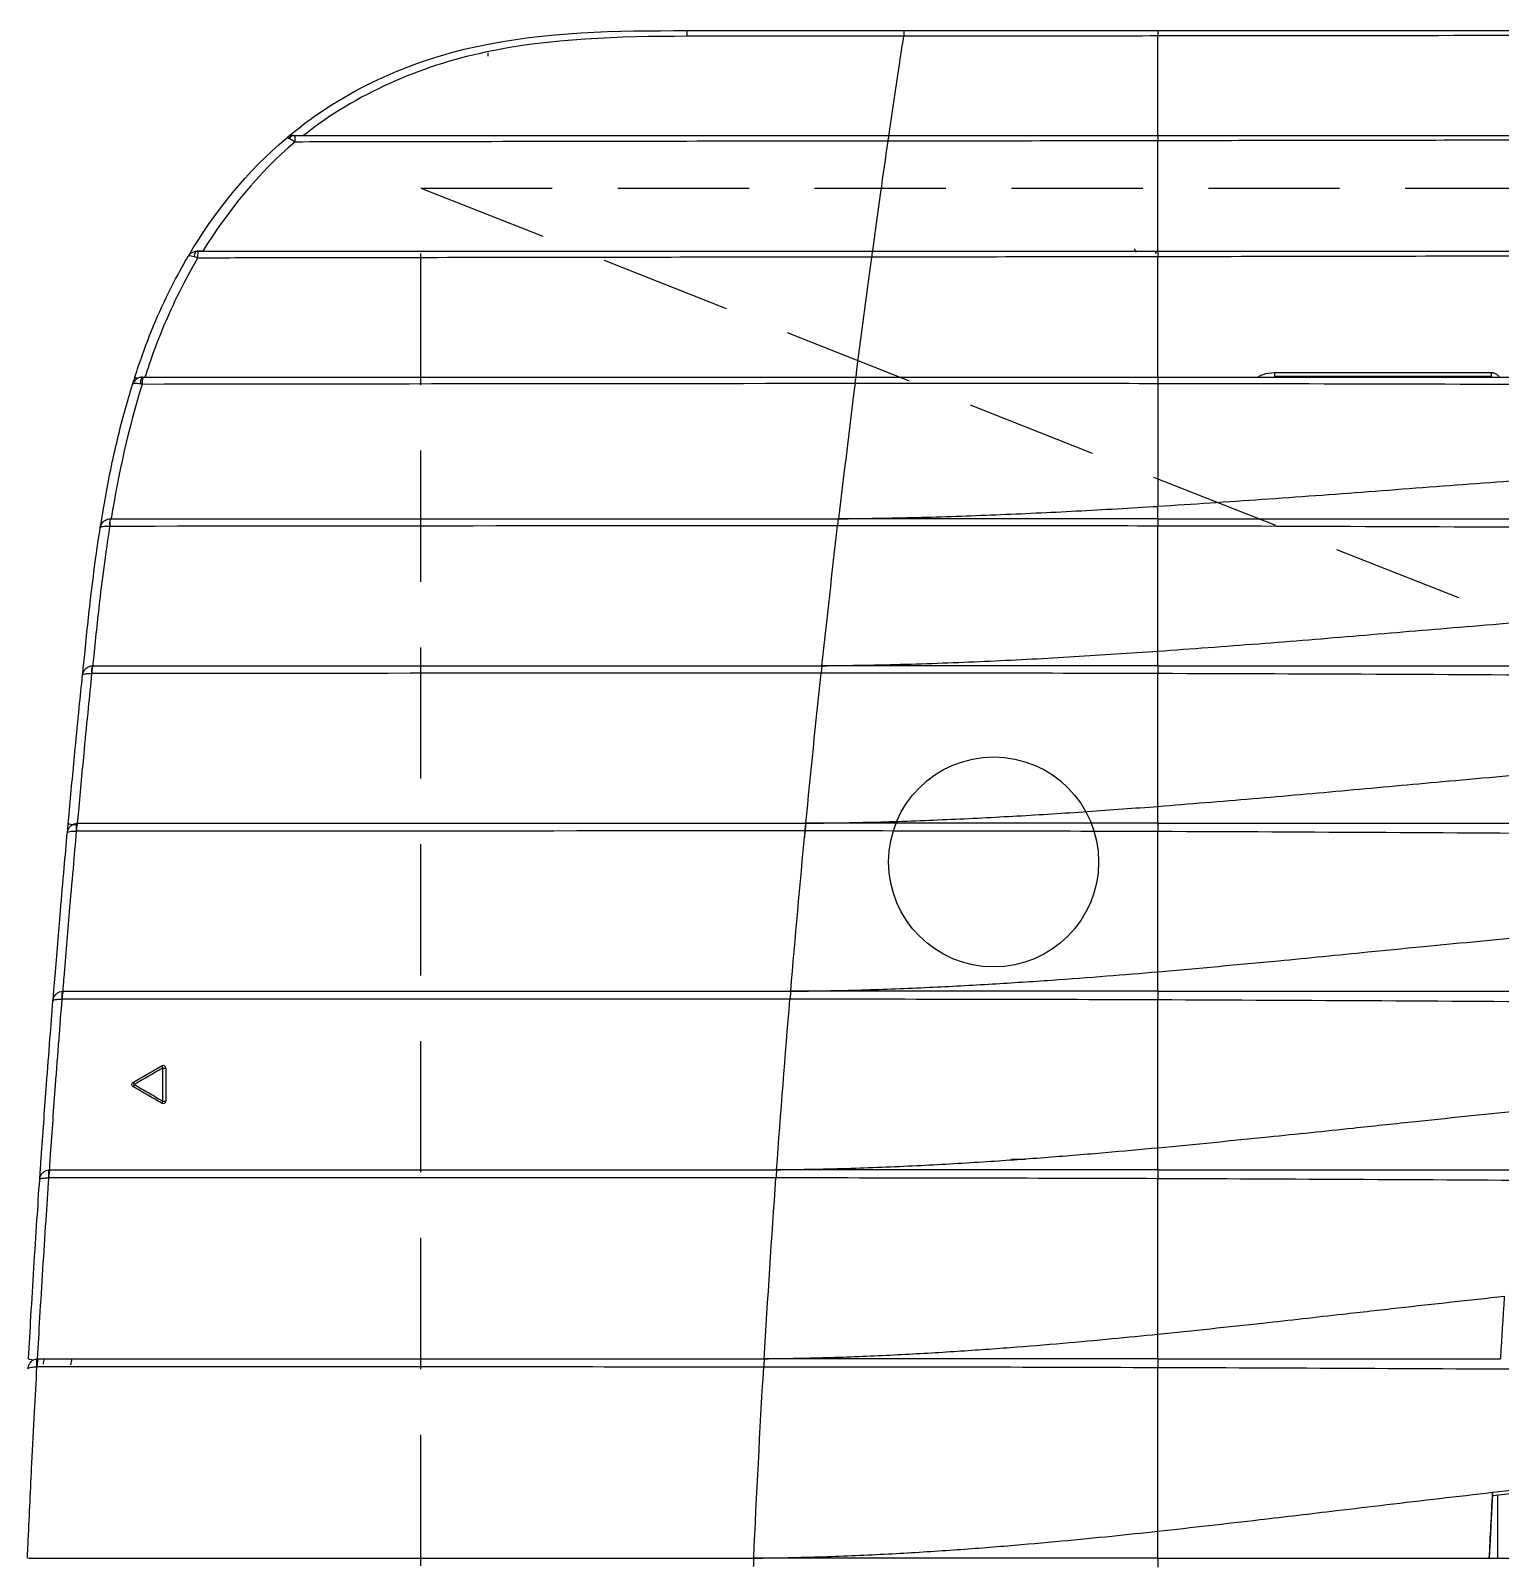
# Model space of a CAD drawing. Header units: inches. Extents: x -4181 to 116552, y 25636 to 44656.
# Drawn here: x 48878.5 to 49009.7, y 39404.3 to 39541.1 of the extents above; entities that cross this region are included whole.
import ezdxf

# ---------------------------------------------------------------- set-up
doc = ezdxf.new("R2010")
doc.units = ezdxf.units.IN
doc.header["$LTSCALE"] = 50
doc.header["$MEASUREMENT"] = 0
doc.linetypes.add('HIDDEN', pattern=[0.375, 0.25, -0.125])
doc.layers.add('06-LIGHT', color=4, linetype='Continuous')

# ---------------------------------------------------------------- blocks, each defined once
blk = doc.blocks.new('*U298')
at = {"color": 1, "linetype": 'HIDDEN'}
blk.add_line((1179.94, 14.99), (39.94, 464.99), dxfattribs=at)
at = {"color": 8}
for p, q in [((1077.4, 139.5), (1077.4, 145.5)), ((1213.99, 91.5), (1213.99, 91.5)), ((1212.62, 75.5), (1212.62, 75.5)), ((1128.36, 33), (1128.35, 33)), ((1135.34, 21), (1135.34, 21)), ((1201.24, 21), (1201.24, 21)), ((1173.57, 2.11), (1173.57, 2.44))]:
    blk.add_line(p, q, dxfattribs=at)
at = {"color": 1, "linetype": 'HIDDEN'}
blk.add_lwpolyline([(1179.94, 464.99), (1179.94, 14.99), (39.94, 14.99), (39.94, 464.99)], close=True, dxfattribs=at)
at = {"color": 8, "ltscale": 5}
blk.add_circle((1125.39, 79.18), 10, dxfattribs=at)
at = {"color": 8}
for centre, start, end in [((1204.49, 101.95), 60, 180), ((1204.49, 98.81), 180, 300)]:
    blk.add_arc(centre, 0.25, start, end, dxfattribs=at)
at = {"color": 8, "extrusion": (0, 0, -1)}
blk.add_arc((-1207.21, 100.38), 0.25, 120, 240, dxfattribs=at)
at = {"color": 8}
for centre, major_axis, ratio, start_param, end_param in [((1216.37, 127.3), (0, -0.8), 0.179084, 0, 1.549822), ((1216.4, 127.3), (-0.096, 0.794), 0.175481, 3.140957, 4.670141), ((1215.25, 109.3), (0, -0.8), 0.172581, 0, 1.539295), ((1215.27, 109.3), (-0.081, 0.796), 0.16865, 3.141053, 4.663501), ((1204.49, 101.95), (0.125, 0.217), 0.116341, 4.812344, 6.283185), ((1204.49, 101.95), (-0.25, 0), 0.028867, 4.561673, 6.283185), ((1207.21, 100.38), (0.125, 0.217), 0.126416, 4.804016, 6.283185), ((1207.21, 100.38), (-0.125, 0.217), 0.142468, 3.141593, 4.649076), ((1204.49, 98.81), (0.25, 0), 0.003943, 1.420068, 3.141593), ((1204.49, 98.81), (-0.125, 0.217), 0.132331, 3.141593, 4.640625), ((1213.99, 92.3), (0, -0.8), 0.165536, 0, 1.525516), ((1214.01, 92.3), (-0.067, 0.797), 0.161273, 3.141146, 4.653318), ((1212.62, 76.3), (0, -0.8), 0.154906, 0, 1.508803), ((1212.64, 76.3), (-0.052, 0.798), 0.150698, 3.141251, 4.640541), ((1211.18, 61.3), (0, -0.8), 0.139682, 0, 1.489865), ((1211.19, 61.3), (-0.033, 0.799), 0.136296, 3.141375, 4.62578), ((1209.49, 47.3), (0, -0.8), 0.119511, 0, 1.46681), ((1209.5, 47.3), (0, 0.8), 0.145746, 3.141593, 4.60462), ((1206.41, 33.8), (0, -0.8), 0.09375, 0, 1.435998), ((1206.45, 33.8), (0, -0.8), 0.265872, 0, 1.386436), ((1077.99, 32.65), (0, 0.3), 0.022602, 4.431318, 6.283185), ((1098.64, 32.65), (0, 0.3), 0.032103, 4.44044, 6.283185), ((1109.94, 21.05), (0, -0.6), 0.028131, 4.389048, 4.795946), ((1109.96, 21.05), (0.004, -0.6), 0.025903, 4.388882, 4.795863), ((1112, 20.87), (-0.187, 0.235), 0.183787, 0, 1.840109), ((1201.16, 21.8), (0, -0.8), 0.065781, 0, 1.396113), ((1201.24, 21.8), (0, 0.8), 0.414276, 3.141593, 4.358439), ((1191.93, 10.8), (0, -0.8), 0.036559, 0, 1.335493), ((1192.11, 10.8), (0, 0.8), 0.561889, 3.141593, 4.019869)]:
    blk.add_ellipse(centre, major_axis=major_axis, ratio=ratio, start_param=start_param, end_param=end_param, dxfattribs=at)
for points, knots in [([(1109.74, 145.5), (1109.74, 145.52), (1109.74, 145.56), (1109.74, 145.8), (1109.74, 146.08), (1109.74, 146.27), (1109.74, 146.36)], [0, 0, 0, 0, 0.299602, 0.566259, 0.799779, 1, 1, 1, 1]), ([(1148.25, 145.5), (1148.25, 145.51), (1148.25, 145.54), (1148.26, 145.72), (1148.27, 145.98), (1148.28, 146.19), (1148.29, 146.29)], [0, 0, 0, 0, 0.262073, 0.50023, 0.747646, 1, 1, 1, 1]), ([(1109.74, 145.5), (1110.91, 145.5), (1123.76, 145.5), (1136.59, 145.5), (1148.25, 145.5)], [0, 0, 0, 0, 0.090794, 1, 1, 1, 1]), ([(1148.24, 145.5), (1146.05, 145.46), (1141.77, 145.39), (1135.54, 145.11), (1129.67, 144.75), (1124.16, 144.33), (1119.03, 143.87), (1114.26, 143.41), (1111.21, 143.08), (1109.74, 142.93)], [0, 0, 0, 0, 0.171143, 0.332878, 0.485187, 0.628059, 0.76149, 0.885469, 1, 1, 1, 1]), ([(1217.31, 145.5), (1205.91, 145.5), (1194.4, 145.5), (1171.36, 145.5), (1159.81, 145.5), (1148.25, 145.5)], [0, 0, 0, 0, 0.5, 0.5, 1, 1, 1, 1]), ([(1216.54, 127.28), (1216.62, 128.72), (1216.7, 130.15), (1216.86, 133.2), (1216.94, 134.83), (1217.15, 138.88), (1217.26, 141.31), (1217.4, 144.33), (1217.42, 144.91), (1217.45, 145.5), (1217.45, 145.5), (1217.45, 145.5)], [0, 0, 0, 0, 0.235564, 0.235564, 0.502554, 0.502554, 0.903218, 0.903218, 0.999997, 0.999997, 1, 1, 1, 1]), ([(1109.74, 142.93), (1106.51, 142.56), (1100.84, 141.93), (1093.58, 141.06), (1086.2, 140.18), (1081.23, 139.61), (1077.87, 139.22)], [0, 0, 0, 0, 0.304279, 0.532125, 0.683541, 1, 1, 1, 1]), ([(1109.74, 142.93), (1109.74, 141.69), (1109.74, 139.19), (1109.74, 135.35), (1109.74, 131.39), (1109.74, 128.71), (1109.74, 127.36)], [0, 0, 0, 0, 0.240964, 0.488232, 0.741399, 1, 1, 1, 1]), ([(1077.87, 139.22), (1074.71, 138.87), (1068.05, 138.13), (1056.99, 137.08), (1045.71, 136.26), (1035.62, 135.82), (1029.92, 135.77), (1027.6, 135.75)], [0, 0, 0, 0, 0.189159, 0.399253, 0.661583, 0.861842, 1, 1, 1, 1]), ([(1027.61, 135.99), (1029.87, 136.01), (1035.49, 136.05), (1045.59, 136.5), (1057.06, 137.36), (1068.19, 138.46), (1074.85, 139.21), (1077.88, 139.56)], [0, 0, 0, 0, 0.13403, 0.334286, 0.600753, 0.818086, 1, 1, 1, 1]), ([(1077.87, 139.3), (1077.87, 139.28), (1077.87, 139.26), (1077.87, 139.24), (1077.87, 139.23), (1077.86, 139.22)], [0, 0, 0, 0, 0.669286, 0.669286, 1, 1, 1, 1]), ([(1027.11, 127.69), (1040.88, 127.69), (1054.66, 127.62), (1082.21, 127.47), (1095.98, 127.4), (1109.74, 127.36)], [0, 0, 0, 0, 0.5, 0.5, 1, 1, 1, 1]), ([(1109.74, 126.5), (1109.74, 126.52), (1109.74, 126.55), (1109.74, 126.8), (1109.74, 127.08), (1109.74, 127.27), (1109.74, 127.36)], [0, 0, 0, 0, 0.29963, 0.566296, 0.799804, 1, 1, 1, 1]), ([(1147.24, 126.5), (1147.25, 126.52), (1147.25, 126.57), (1147.27, 126.88), (1147.29, 127.15), (1147.29, 127.29)], [0, 0, 0, 0, 0.34127, 0.674379, 1, 1, 1, 1]), ([(1147.29, 127.29), (1158.88, 127.29), (1170.46, 127.28), (1193.55, 127.28), (1205.08, 127.28), (1216.52, 127.28)], [0, 0, 0, 0, 0.5, 0.5, 1, 1, 1, 1]), ([(1217.37, 127.44), (1217.37, 127.44), (1217.37, 127.44), (1217.37, 127.36), (1217.35, 127.28), (1217.3, 127.13), (1217.27, 127.06), (1217.17, 126.89), (1217.09, 126.79), (1216.93, 126.66), (1216.85, 126.62), (1216.68, 126.54), (1216.59, 126.52), (1216.49, 126.51)], [0, 0, 0, 0, 0.004615, 0.004615, 0.177182, 0.177182, 0.340693, 0.340693, 0.607806, 0.607806, 0.794758, 0.794758, 1, 1, 1, 1]), ([(1217.37, 127.44), (1217.37, 127.44), (1217.37, 127.44), (1217.37, 127.43), (1217.36, 127.41), (1217.32, 127.38), (1217.29, 127.37), (1217.2, 127.34), (1217.12, 127.32), (1216.97, 127.3), (1216.89, 127.29), (1216.73, 127.28), (1216.63, 127.28), (1216.54, 127.28)], [0, 0, 0, 0, 0.004615, 0.004615, 0.177178, 0.177178, 0.340689, 0.340689, 0.607806, 0.607806, 0.79476, 0.79476, 1, 1, 1, 1]), ([(1109.74, 126.5), (1110.57, 126.5), (1119.99, 126.5), (1129.41, 126.5), (1138, 126.5)], [0, 0, 0, 0, 0.087433, 1, 1, 1, 1]), ([(1147.24, 126.5), (1145.13, 126.47), (1141, 126.4), (1134.98, 126.15), (1129.28, 125.82), (1123.92, 125.44), (1118.9, 125.03), (1114.21, 124.6), (1111.19, 124.3), (1109.74, 124.16)], [0, 0, 0, 0, 0.169313, 0.329825, 0.481522, 0.624391, 0.758433, 0.883635, 1, 1, 1, 1]), ([(1216.37, 126.5), (1204.95, 126.5), (1193.43, 126.5), (1170.37, 126.5), (1158.82, 126.5), (1147.24, 126.5)], [0, 0, 0, 0, 0.5, 0.5, 1, 1, 1, 1]), ([(1215.41, 109.28), (1215.5, 110.63), (1215.59, 111.98), (1215.78, 114.87), (1215.88, 116.41), (1216.07, 119.5), (1216.17, 121.04), (1216.34, 123.89), (1216.41, 125.2), (1216.48, 126.51)], [0, 0, 0, 0, 0.234873, 0.234873, 0.503118, 0.503118, 0.771519, 0.771519, 1, 1, 1, 1]), ([(1217.31, 126.5), (1217.31, 126.5), (1217.31, 126.5), (1217.24, 125.15), (1217.16, 123.81), (1216.99, 120.93), (1216.9, 119.4), (1216.71, 116.33), (1216.61, 114.8), (1216.42, 111.99), (1216.34, 110.71), (1216.25, 109.43)], [0, 0, 0, 0, 0.000004, 0.000004, 0.237138, 0.237138, 0.506455, 0.506455, 0.775615, 0.775615, 1, 1, 1, 1]), ([(1109.74, 124.16), (1106.41, 123.81), (1100.54, 123.2), (1092.91, 122.33), (1085.24, 121.47), (1080.11, 120.91), (1076.75, 120.54)], [0, 0, 0, 0, 0.302296, 0.533525, 0.693692, 1, 1, 1, 1]), ([(1109.74, 124.16), (1109.74, 122.99), (1109.74, 120.61), (1109.74, 116.96), (1109.74, 113.19), (1109.74, 110.64), (1109.74, 109.35)], [0, 0, 0, 0, 0.240494, 0.487542, 0.740817, 1, 1, 1, 1]), ([(1025.83, 109.71), (1039.82, 109.71), (1053.81, 109.64), (1081.78, 109.48), (1095.77, 109.4), (1109.74, 109.35)], [0, 0, 0, 0, 0.5, 0.5, 1, 1, 1, 1]), ([(1216.25, 109.43), (1216.25, 109.43), (1216.25, 109.43), (1216.24, 109.34), (1216.23, 109.26), (1216.18, 109.11), (1216.15, 109.04), (1216.04, 108.87), (1215.96, 108.78), (1215.79, 108.65), (1215.71, 108.61), (1215.55, 108.54), (1215.45, 108.52), (1215.35, 108.51)], [0, 0, 0, 0, 0.004597, 0.004597, 0.179597, 0.179597, 0.345088, 0.345088, 0.609538, 0.609538, 0.795853, 0.795853, 1, 1, 1, 1]), ([(1216.25, 109.43), (1216.25, 109.43), (1216.25, 109.43), (1216.25, 109.41), (1216.24, 109.4), (1216.2, 109.37), (1216.17, 109.35), (1216.08, 109.32), (1216, 109.3), (1215.84, 109.29), (1215.76, 109.28), (1215.6, 109.27), (1215.51, 109.27), (1215.41, 109.28)], [0, 0, 0, 0, 0.004597, 0.004597, 0.179593, 0.179593, 0.345083, 0.345083, 0.60954, 0.60954, 0.795855, 0.795855, 1, 1, 1, 1]), ([(1109.74, 108.5), (1109.74, 108.52), (1109.74, 108.55), (1109.75, 108.8), (1109.74, 109.07), (1109.74, 109.26), (1109.74, 109.35)], [0, 0, 0, 0, 0.299748, 0.56645, 0.799918, 1, 1, 1, 1]), ([(1109.74, 108.5), (1110.16, 108.5), (1122.28, 108.5), (1134.39, 108.5), (1146.06, 108.5)], [0, 0, 0, 0, 0.034541, 1, 1, 1, 1]), ([(1146.06, 108.5), (1143.7, 108.46), (1139.11, 108.39), (1132.44, 108.1), (1126.17, 107.74), (1120.33, 107.32), (1114.89, 106.87), (1111.41, 106.55), (1109.74, 106.4)], [0, 0, 0, 0, 0.195017, 0.378715, 0.551069, 0.712073, 0.86172, 1, 1, 1, 1]), ([(1146.06, 108.5), (1146.06, 108.52), (1146.06, 108.56), (1146.09, 108.87), (1146.11, 109.15), (1146.12, 109.28)], [0, 0, 0, 0, 0.33666, 0.669714, 1, 1, 1, 1]), ([(1215.25, 108.5), (1203.8, 108.5), (1192.28, 108.5), (1169.2, 108.5), (1157.64, 108.5), (1146.06, 108.5)], [0, 0, 0, 0, 0.5, 0.5, 1, 1, 1, 1]), ([(1146.12, 109.28), (1157.71, 109.28), (1169.29, 109.28), (1192.4, 109.27), (1203.93, 109.27), (1215.39, 109.27)], [0, 0, 0, 0, 0.5, 0.5, 1, 1, 1, 1]), ([(1214.14, 92.26), (1214.24, 93.53), (1214.34, 94.8), (1214.55, 97.53), (1214.66, 98.99), (1214.94, 102.65), (1215.09, 104.85), (1215.28, 107.52), (1215.31, 108.01), (1215.34, 108.5), (1215.34, 108.5), (1215.34, 108.5)], [0, 0, 0, 0, 0.233824, 0.233824, 0.504066, 0.504066, 0.909668, 0.909668, 0.999996, 0.999996, 1, 1, 1, 1]), ([(1216.18, 108.5), (1216.18, 108.5), (1216.18, 108.5), (1216.14, 107.97), (1216.11, 107.43), (1215.92, 104.72), (1215.76, 102.54), (1215.49, 98.91), (1215.38, 97.46), (1215.18, 94.81), (1215.08, 93.61), (1214.99, 92.42)], [0, 0, 0, 0, 0.000004, 0.000004, 0.099857, 0.099857, 0.50649, 0.50649, 0.77742, 0.77742, 1, 1, 1, 1]), ([(1123.68, 107.5), (1123.68, 107.5), (1123.66, 107.5), (1123.56, 107.5), (1123.49, 107.5), (1123.31, 107.5), (1123.2, 107.5), (1122.95, 107.5), (1122.81, 107.5), (1122.57, 107.5), (1122.47, 107.5), (1122.37, 107.5)], [0, 0, 0, 0, 0.213358, 0.213358, 0.42668, 0.42668, 0.640562, 0.640562, 0.855661, 0.855661, 1, 1, 1, 1]), ([(1109.74, 106.4), (1106.23, 106.06), (1100.03, 105.46), (1091.98, 104.61), (1084.06, 103.77), (1078.82, 103.23), (1075.45, 102.89)], [0, 0, 0, 0, 0.306857, 0.541766, 0.704737, 1, 1, 1, 1]), ([(1109.74, 106.4), (1109.74, 105.29), (1109.74, 103.04), (1109.74, 99.57), (1109.74, 95.99), (1109.74, 93.56), (1109.74, 92.32)], [0, 0, 0, 0, 0.239553, 0.486232, 0.739794, 1, 1, 1, 1]), ([(1204.62, 102.16), (1205.06, 101.91), (1205.51, 101.65), (1206.41, 101.13), (1206.87, 100.86), (1207.33, 100.6)], [0, 0, 0, 0, 0.491351, 0.491351, 1, 1, 1, 1]), ([(1204.24, 98.81), (1204.24, 99.34), (1204.24, 99.86), (1204.24, 100.9), (1204.24, 101.43), (1204.24, 101.95)], [0, 0, 0, 0, 0.501159, 0.501159, 1, 1, 1, 1]), ([(1204.53, 101.95), (1204.53, 101.43), (1204.53, 100.91), (1204.53, 99.86), (1204.53, 99.34), (1204.53, 98.81)], [0, 0, 0, 0, 0.498841, 0.498841, 1, 1, 1, 1]), ([(1207.24, 100.38), (1206.78, 100.65), (1206.32, 100.92), (1205.42, 101.44), (1204.97, 101.7), (1204.53, 101.95)], [0, 0, 0, 0, 0.508649, 0.508649, 1, 1, 1, 1]), ([(1204.53, 98.81), (1204.99, 99.08), (1205.46, 99.35), (1206.36, 99.87), (1206.8, 100.13), (1207.24, 100.38)], [0, 0, 0, 0, 0.511793, 0.511793, 1, 1, 1, 1]), ([(1207.33, 100.16), (1206.89, 99.91), (1206.45, 99.65), (1205.54, 99.13), (1205.08, 98.86), (1204.62, 98.6)], [0, 0, 0, 0, 0.488204, 0.488204, 1, 1, 1, 1]), ([(1024.39, 92.71), (1038.62, 92.71), (1052.85, 92.63), (1081.3, 92.46), (1095.53, 92.38), (1109.74, 92.32)], [0, 0, 0, 0, 0.5, 0.5, 1, 1, 1, 1]), ([(1109.74, 91.5), (1109.74, 91.52), (1109.74, 91.55), (1109.75, 91.79), (1109.74, 92.05), (1109.74, 92.24), (1109.74, 92.32)], [0, 0, 0, 0, 0.300147, 0.566978, 0.80031, 1, 1, 1, 1]), ([(1144.72, 91.5), (1144.72, 91.52), (1144.72, 91.55), (1144.75, 91.84), (1144.78, 92.11), (1144.79, 92.26)], [0, 0, 0, 0, 0.302913, 0.635892, 1, 1, 1, 1]), ([(1144.79, 92.26), (1150.57, 92.26), (1156.34, 92.26), (1168.05, 92.26), (1173.98, 92.26), (1186.5, 92.26), (1193.08, 92.26), (1204.48, 92.26), (1209.31, 92.26), (1214.12, 92.26)], [0, 0, 0, 0, 0.249054, 0.249054, 0.505367, 0.505367, 0.790188, 0.790188, 1, 1, 1, 1]), ([(1214.99, 92.42), (1214.99, 92.42), (1214.99, 92.42), (1214.98, 92.33), (1214.96, 92.25), (1214.91, 92.1), (1214.88, 92.03), (1214.77, 91.86), (1214.68, 91.77), (1214.52, 91.64), (1214.44, 91.6), (1214.27, 91.53), (1214.17, 91.51), (1214.08, 91.5)], [0, 0, 0, 0, 0.004579, 0.004579, 0.181841, 0.181841, 0.349149, 0.349149, 0.610898, 0.610898, 0.796793, 0.796793, 1, 1, 1, 1]), ([(1214.99, 92.42), (1214.99, 92.42), (1214.99, 92.42), (1214.99, 92.4), (1214.97, 92.38), (1214.93, 92.35), (1214.9, 92.34), (1214.81, 92.3), (1214.73, 92.29), (1214.57, 92.27), (1214.49, 92.26), (1214.33, 92.26), (1214.24, 92.26), (1214.14, 92.26)], [0, 0, 0, 0, 0.004579, 0.004579, 0.181838, 0.181838, 0.349144, 0.349144, 0.6109, 0.6109, 0.796796, 0.796796, 1, 1, 1, 1]), ([(1109.74, 91.5), (1109.71, 91.5), (1105.13, 91.5), (1100.54, 91.5), (1095.99, 91.5)], [0, 0, 0, 0, 0.007482, 1, 1, 1, 1]), ([(1144.72, 91.5), (1142.46, 91.47), (1138.07, 91.4), (1131.66, 91.14), (1125.63, 90.82), (1119.99, 90.45), (1114.74, 90.06), (1111.37, 89.78), (1109.74, 89.64)], [0, 0, 0, 0, 0.194008, 0.377097, 0.549248, 0.710453, 0.860707, 1, 1, 1, 1]), ([(1213.99, 91.5), (1209.18, 91.5), (1204.36, 91.5), (1192.97, 91.5), (1186.4, 91.5), (1173.89, 91.5), (1167.97, 91.5), (1156.27, 91.5), (1150.5, 91.5), (1144.72, 91.5)], [0, 0, 0, 0, 0.20974, 0.20974, 0.494552, 0.494552, 0.750903, 0.750903, 1, 1, 1, 1]), ([(1213.99, 91.5), (1202.67, 91.5), (1179.61, 91.5), (1156.47, 91.5), (1144.72, 91.5)], [0, 0, 0, 0, 0.493298, 1, 1, 1, 1]), ([(1212.76, 76.25), (1212.87, 77.43), (1212.97, 78.61), (1213.2, 81.18), (1213.32, 82.57), (1213.62, 86.03), (1213.79, 88.11), (1213.99, 90.62), (1214.03, 91.06), (1214.06, 91.5), (1214.06, 91.5), (1214.06, 91.5)], [0, 0, 0, 0, 0.232545, 0.232545, 0.504897, 0.504897, 0.913704, 0.913704, 0.999996, 0.999996, 1, 1, 1, 1]), ([(1214.91, 91.5), (1214.91, 91.5), (1214.91, 91.5), (1214.87, 91.01), (1214.83, 90.53), (1214.62, 87.99), (1214.45, 85.92), (1214.16, 82.49), (1214.04, 81.11), (1213.82, 78.63), (1213.72, 77.52), (1213.62, 76.41)], [0, 0, 0, 0, 0.000004, 0.000004, 0.096735, 0.096735, 0.506429, 0.506429, 0.779373, 0.779373, 1, 1, 1, 1]), ([(1109.74, 89.64), (1105.92, 89.3), (1099.25, 88.7), (1090.72, 87.85), (1082.63, 87.05), (1077.38, 86.56), (1074, 86.24)], [0, 0, 0, 0, 0.3207, 0.559402, 0.716115, 1, 1, 1, 1]), ([(1109.74, 89.64), (1109.74, 88.59), (1109.74, 86.44), (1109.74, 83.15), (1109.74, 79.76), (1109.74, 77.45), (1109.74, 76.29)], [0, 0, 0, 0, 0.239379, 0.485924, 0.739506, 1, 1, 1, 1]), ([(1022.82, 76.7), (1037.31, 76.7), (1051.8, 76.61), (1080.78, 76.43), (1095.27, 76.34), (1109.74, 76.29)], [0, 0, 0, 0, 0.5, 0.5, 1, 1, 1, 1]), ([(1109.74, 75.5), (1109.74, 75.52), (1109.74, 75.55), (1109.74, 75.77), (1109.74, 76.03), (1109.74, 76.21), (1109.74, 76.29)], [0, 0, 0, 0, 0.300577, 0.567547, 0.800734, 1, 1, 1, 1]), ([(1143.35, 76.23), (1143.33, 76.1), (1143.31, 75.84), (1143.28, 75.56), (1143.27, 75.52), (1143.27, 75.5)], [0, 0, 0, 0, 0.336965, 0.669945, 1, 1, 1, 1]), ([(1213.62, 76.41), (1213.62, 76.41), (1213.62, 76.41), (1213.62, 76.38), (1213.61, 76.37), (1213.6, 76.28), (1213.58, 76.22), (1213.53, 76.08), (1213.5, 76.01), (1213.39, 75.84), (1213.3, 75.75), (1213.13, 75.63), (1213.05, 75.59), (1212.88, 75.53), (1212.78, 75.51), (1212.69, 75.5)], [0, 0, 0, 0, 0.004555, 0.004555, 0.044275, 0.044275, 0.184893, 0.184893, 0.355049, 0.355049, 0.61302, 0.61302, 0.79821, 0.79821, 1, 1, 1, 1]), ([(1213.62, 76.41), (1213.62, 76.41), (1213.62, 76.41), (1213.62, 76.4), (1213.62, 76.4), (1213.61, 76.38), (1213.6, 76.37), (1213.56, 76.34), (1213.53, 76.32), (1213.43, 76.29), (1213.35, 76.27), (1213.19, 76.25), (1213.11, 76.25), (1212.95, 76.24), (1212.85, 76.25), (1212.76, 76.25)], [0, 0, 0, 0, 0.004554, 0.004554, 0.044272, 0.044272, 0.184889, 0.184889, 0.355045, 0.355045, 0.613023, 0.613023, 0.798214, 0.798214, 1, 1, 1, 1]), ([(1109.74, 75.5), (1109.21, 75.5), (1097.89, 75.5), (1086.56, 75.5), (1075.76, 75.5)], [0, 0, 0, 0, 0.046692, 1, 1, 1, 1]), ([(1143.27, 75.5), (1141.04, 75.47), (1136.57, 75.4), (1129.86, 75.15), (1123.15, 74.81), (1116.45, 74.39), (1111.98, 74.05), (1109.74, 73.89)], [0, 0, 0, 0, 0.199981, 0.399984, 0.599994, 0.800004, 1, 1, 1, 1]), ([(1212.62, 75.5), (1201.27, 75.5), (1178.19, 75.5), (1155.02, 75.5), (1143.27, 75.5)], [0, 0, 0, 0, 0.493391, 1, 1, 1, 1]), ([(1211.3, 61.24), (1211.41, 62.33), (1211.52, 63.43), (1211.76, 65.84), (1211.89, 67.14), (1212.2, 70.41), (1212.39, 72.38), (1212.6, 74.72), (1212.64, 75.11), (1212.67, 75.5), (1212.67, 75.5), (1212.67, 75.5)], [0, 0, 0, 0, 0.231179, 0.231179, 0.505815, 0.505815, 0.918087, 0.918087, 0.999996, 0.999996, 1, 1, 1, 1]), ([(1213.53, 75.5), (1213.53, 75.5), (1213.53, 75.5), (1213.49, 75.06), (1213.45, 74.63), (1213.23, 72.25), (1213.05, 70.31), (1212.74, 67.07), (1212.61, 65.77), (1212.38, 63.45), (1212.28, 62.43), (1212.17, 61.4)], [0, 0, 0, 0, 0.000004, 0.000004, 0.093122, 0.093122, 0.506225, 0.506225, 0.781415, 0.781415, 1, 1, 1, 1]), ([(1109.74, 73.89), (1106.73, 73.64), (1100.7, 73.16), (1091.66, 72.35), (1082.25, 71.48), (1075.85, 70.92), (1072.46, 70.63)], [0, 0, 0, 0, 0.242425, 0.484831, 0.727208, 1, 1, 1, 1]), ([(1109.74, 73.89), (1109.74, 72.88), (1109.74, 70.84), (1109.74, 67.72), (1109.74, 64.51), (1109.74, 62.34), (1109.74, 61.24)], [0, 0, 0, 0, 0.239058, 0.485395, 0.739057, 1, 1, 1, 1]), ([(1021.16, 61.62), (1035.93, 61.62), (1050.7, 61.53), (1080.23, 61.35), (1094.99, 61.28), (1109.74, 61.24)], [0, 0, 0, 0, 0.5, 0.5, 1, 1, 1, 1]), ([(1212.16, 61.35), (1212.13, 61.07), (1212.1, 60.78), (1212.04, 60.14), (1212, 59.77), (1211.78, 57.56), (1211.58, 55.7), (1211.22, 52.62), (1211.06, 51.38), (1210.77, 49.21), (1210.63, 48.28), (1210.48, 47.35)], [0, 0, 0, 0, 0.060502, 0.060502, 0.138457, 0.138457, 0.534383, 0.534383, 0.798681, 0.798681, 1, 1, 1, 1]), ([(1212.17, 61.4), (1212.17, 61.4), (1212.17, 61.4), (1212.17, 61.37), (1212.17, 61.34), (1212.15, 61.25), (1212.13, 61.19), (1212.08, 61.06), (1212.04, 60.99), (1211.92, 60.82), (1211.84, 60.74), (1211.66, 60.62), (1211.59, 60.58), (1211.41, 60.52), (1211.32, 60.5), (1211.22, 60.5)], [0, 0, 0, 0, 0.004516, 0.004516, 0.060277, 0.060277, 0.189772, 0.189772, 0.363924, 0.363924, 0.616606, 0.616606, 0.800469, 0.800469, 1, 1, 1, 1]), ([(1212.17, 61.4), (1212.17, 61.4), (1212.17, 61.4), (1212.17, 61.39), (1212.17, 61.38), (1212.16, 61.36), (1212.15, 61.35), (1212.11, 61.32), (1212.07, 61.3), (1211.97, 61.27), (1211.89, 61.25), (1211.73, 61.23), (1211.65, 61.23), (1211.49, 61.23), (1211.39, 61.23), (1211.3, 61.24)], [0, 0, 0, 0, 0.004516, 0.004516, 0.060274, 0.060274, 0.189768, 0.189768, 0.363921, 0.363921, 0.61661, 0.61661, 0.800474, 0.800474, 1, 1, 1, 1]), ([(1109.74, 60.5), (1108.69, 60.5), (1095.9, 60.5), (1083.11, 60.5), (1071.36, 60.5)], [0, 0, 0, 0, 0.082118, 1, 1, 1, 1]), ([(1109.74, 60.5), (1109.74, 60.52), (1109.74, 60.55), (1109.74, 60.75), (1109.74, 60.99), (1109.74, 61.16), (1109.74, 61.24)], [0, 0, 0, 0, 0.30306, 0.57086, 0.803221, 1, 1, 1, 1]), ([(1141.74, 60.5), (1139.08, 60.46), (1133.75, 60.37), (1125.74, 60.06), (1117.74, 59.64), (1112.41, 59.28), (1109.74, 59.1)], [0, 0, 0, 0, 0.249988, 0.499982, 0.750002, 1, 1, 1, 1]), ([(1141.74, 60.5), (1141.74, 60.51), (1141.73, 60.52), (1141.77, 60.69), (1141.79, 60.95), (1141.81, 61.11), (1141.82, 61.2)], [0, 0, 0, 0, 0.179045, 0.569787, 0.77214, 1, 1, 1, 1]), ([(1209.59, 47.22), (1209.74, 48.22), (1209.89, 49.22), (1210.2, 51.46), (1210.35, 52.7), (1210.72, 55.81), (1210.92, 57.68), (1211.14, 59.87), (1211.17, 60.18), (1211.2, 60.5), (1211.2, 60.5), (1211.2, 60.5)], [0, 0, 0, 0, 0.227114, 0.227114, 0.507581, 0.507581, 0.928515, 0.928515, 0.999968, 0.999968, 1, 1, 1, 1]), ([(1109.74, 59.1), (1106.55, 58.87), (1100.16, 58.41), (1090.59, 57.62), (1080.82, 56.79), (1074.24, 56.26), (1070.85, 55.99)], [0, 0, 0, 0, 0.246108, 0.492163, 0.738161, 1, 1, 1, 1]), ([(1109.74, 59.1), (1109.74, 58.16), (1109.74, 56.25), (1109.74, 53.31), (1109.74, 50.27), (1109.74, 48.23), (1109.74, 47.19)], [0, 0, 0, 0, 0.236505, 0.481944, 0.736426, 1, 1, 1, 1]), ([(1019.45, 47.55), (1034.5, 47.55), (1049.56, 47.45), (1079.66, 47.28), (1094.7, 47.22), (1109.74, 47.19)], [0, 0, 0, 0, 0.5, 0.5, 1, 1, 1, 1]), ([(1109.74, 46.5), (1109.74, 46.53), (1109.74, 46.57), (1109.74, 46.87), (1109.74, 47.09), (1109.74, 47.19)], [0, 0, 0, 0, 0.395956, 0.72951, 1, 1, 1, 1]), ([(1140.25, 47.16), (1140.24, 47.07), (1140.21, 46.89), (1140.19, 46.68), (1140.17, 46.53), (1140.17, 46.51), (1140.16, 46.5)], [0, 0, 0, 0, 0.259243, 0.49995, 0.747682, 1, 1, 1, 1]), ([(1210.48, 47.35), (1210.48, 47.34), (1210.48, 47.34), (1210.48, 47.32), (1210.48, 47.3), (1210.46, 47.22), (1210.44, 47.16), (1210.38, 47.03), (1210.34, 46.96), (1210.22, 46.8), (1210.13, 46.71), (1209.95, 46.6), (1209.87, 46.57), (1209.69, 46.51), (1209.59, 46.5), (1209.5, 46.5)], [0, 0, 0, 0, 0.00456, 0.00456, 0.045326, 0.045326, 0.183125, 0.183125, 0.351772, 0.351772, 0.609152, 0.609152, 0.796616, 0.796616, 1, 1, 1, 1]), ([(1210.48, 47.35), (1210.48, 47.35), (1210.48, 47.34), (1210.48, 47.34), (1210.48, 47.33), (1210.47, 47.31), (1210.46, 47.3), (1210.42, 47.27), (1210.39, 47.25), (1210.29, 47.22), (1210.21, 47.21), (1210.05, 47.19), (1209.97, 47.19), (1209.8, 47.2), (1209.71, 47.2), (1209.61, 47.21)], [0, 0, 0, 0, 0.004561, 0.004561, 0.045321, 0.045321, 0.183106, 0.183106, 0.351747, 0.351747, 0.609125, 0.609125, 0.796595, 0.796595, 1, 1, 1, 1]), ([(1109.74, 45.3), (1106.43, 45.09), (1099.74, 44.65), (1089.62, 43.9), (1079.42, 43.12), (1072.59, 42.61), (1069.19, 42.36)], [0, 0, 0, 0, 0.245079, 0.494613, 0.748597, 1, 1, 1, 1]), ([(1109.74, 46.5), (1108.15, 46.5), (1103.75, 46.5), (1099.35, 46.5), (1096.54, 46.5)], [0, 0, 0, 0, 0.360849, 1, 1, 1, 1]), ([(1140.16, 46.5), (1137.69, 46.46), (1132.7, 46.39), (1125.15, 46.12), (1117.48, 45.77), (1112.33, 45.46), (1109.74, 45.31)], [0, 0, 0, 0, 0.244293, 0.492387, 0.744298, 1, 1, 1, 1]), ([(1109.74, 33.63), (1109.74, 34.67), (1109.74, 36.7), (1109.74, 39.71), (1109.74, 42.56), (1109.74, 44.41), (1109.74, 45.3)], [0, 0, 0, 0, 0.271735, 0.528869, 0.771564, 1, 1, 1, 1]), ([(1210.34, 46.5), (1210.34, 46.5), (1210.34, 46.5), (1210.3, 46.24), (1210.26, 45.98), (1209.89, 43.82), (1209.53, 41.93), (1208.82, 38.81), (1208.51, 37.56), (1207.93, 35.45), (1207.68, 34.57), (1207.4, 33.7)], [0, 0, 0, 0, 0.000005, 0.000005, 0.060466, 0.060466, 0.498822, 0.498822, 0.791344, 0.791344, 1, 1, 1, 1]), ([(1017.64, 33.88), (1032.99, 33.88), (1048.35, 33.8), (1079.05, 33.69), (1094.4, 33.65), (1109.74, 33.63)], [0, 0, 0, 0, 0.5, 0.5, 1, 1, 1, 1]), ([(1109.74, 33), (1109.74, 33.02), (1109.74, 33.06), (1109.74, 33.33), (1109.74, 33.53), (1109.74, 33.63)], [0, 0, 0, 0, 0.396581, 0.730118, 1, 1, 1, 1]), ([(1138.59, 33.62), (1138.58, 33.53), (1138.57, 33.45), (1138.55, 33.29), (1138.54, 33.23), (1138.52, 33.12), (1138.52, 33.07), (1138.51, 33.02), (1138.51, 33), (1138.5, 33)], [0, 0, 0, 0, 0.251918, 0.251918, 0.503947, 0.503947, 0.754391, 0.754391, 1, 1, 1, 1]), ([(1206.45, 33), (1206.55, 33), (1206.66, 33.02), (1206.85, 33.08), (1206.93, 33.12), (1207.12, 33.25), (1207.22, 33.35), (1207.34, 33.53), (1207.38, 33.61), (1207.4, 33.7), (1207.4, 33.7), (1207.4, 33.7)], [0, 0, 0, 0, 0.244299, 0.244299, 0.466785, 0.466785, 0.784954, 0.784954, 0.994912, 0.994912, 1, 1, 1, 1]), ([(1206.66, 33.65), (1206.76, 33.63), (1206.85, 33.62), (1207.01, 33.6), (1207.09, 33.6), (1207.23, 33.6), (1207.3, 33.62), (1207.38, 33.66), (1207.4, 33.68), (1207.4, 33.7), (1207.4, 33.7), (1207.4, 33.7)], [0, 0, 0, 0, 0.244338, 0.244338, 0.46683, 0.46683, 0.78498, 0.78498, 0.994908, 0.994908, 1, 1, 1, 1]), ([(1207.4, 33.7), (1207.36, 33.57), (1207.32, 33.44), (1207.24, 33.21), (1207.21, 33.1), (1207.18, 33), (1207.18, 33), (1207.18, 33)], [0, 0, 0, 0, 0.553326, 0.553326, 0.999919, 0.999919, 1, 1, 1, 1]), ([(1078, 32.57), (1077.95, 32.57), (1077.89, 32.57), (1077.74, 32.6), (1077.64, 32.64), (1077.46, 32.74), (1077.38, 32.81), (1077.28, 32.92), (1077.26, 32.96), (1077.24, 32.99)], [0, 0, 0, 0, 0.170559, 0.170559, 0.505418, 0.505418, 0.853274, 0.853274, 1, 1, 1, 1]), ([(1098.65, 32.57), (1098.45, 32.57), (1098.25, 32.57), (1097.25, 32.57), (1096.45, 32.57), (1092.46, 32.57), (1089.26, 32.57), (1083.37, 32.57), (1080.69, 32.57), (1078, 32.57)], [0, 0, 0, 0, 0.029041, 0.029041, 0.145204, 0.145204, 0.60986, 0.60986, 1, 1, 1, 1]), ([(1100.21, 32.96), (1100.05, 32.88), (1099.88, 32.8), (1099.37, 32.63), (1099.01, 32.57), (1098.65, 32.57)], [0, 0, 0, 0, 0.337448, 0.337448, 1, 1, 1, 1]), ([(1201.21, 21.66), (1201.65, 22.42), (1202.08, 23.2), (1203.09, 25.15), (1203.66, 26.34), (1204.71, 28.75), (1205.19, 29.98), (1205.83, 31.81), (1206.03, 32.4), (1206.22, 33)], [0, 0, 0, 0, 0.213946, 0.213946, 0.53186, 0.53186, 0.848701, 0.848701, 1, 1, 1, 1]), ([(1207.18, 33), (1207.18, 33), (1207.18, 33), (1206.96, 32.29), (1206.72, 31.59), (1206.03, 29.65), (1205.55, 28.42), (1204.49, 26), (1203.92, 24.81), (1202.92, 22.92), (1202.52, 22.2), (1202.1, 21.49)], [0, 0, 0, 0, 0.000005, 0.000005, 0.176011, 0.176011, 0.489497, 0.489497, 0.803985, 0.803985, 1, 1, 1, 1]), ([(1109.74, 21), (1109.03, 21), (1108.32, 21), (1097.21, 21), (1086.8, 21), (1066.22, 21), (1056.05, 21), (1035.85, 21), (1025.82, 21), (1015.79, 21)], [0, 0, 0, 0, 0.022631, 0.022631, 0.354983, 0.354983, 0.679805, 0.679805, 1, 1, 1, 1]), ([(1015.86, 21.42), (1025.87, 21.42), (1035.88, 21.43), (1056.06, 21.45), (1066.23, 21.47), (1086.82, 21.5), (1097.23, 21.52), (1108.34, 21.54), (1109.04, 21.54), (1109.74, 21.54)], [0, 0, 0, 0, 0.319811, 0.319811, 0.644923, 0.644923, 0.97758, 0.97758, 1, 1, 1, 1]), ([(1109.74, 21.54), (1118.83, 21.55), (1127.91, 21.57), (1137, 21.57), (1137, 21.57), (1137, 21.57)], [0, 0, 0, 0, 0.999998, 0.999998, 1, 1, 1, 1]), ([(1109.74, 21), (1109.74, 19.92), (1109.74, 17.93), (1109.74, 15.28), (1109.74, 13.2), (1109.74, 11.66), (1109.74, 10.83), (1109.74, 10.49)], [0, 0, 0, 0, 0.301042, 0.551788, 0.751881, 0.901269, 1, 1, 1, 1]), ([(1136.91, 21), (1136.66, 19.12), (1136.17, 15.58), (1135.67, 12.13), (1135.44, 10.53)], [0, 0, 0, 0, 0.525932, 1, 1, 1, 1]), ([(1137, 21.57), (1136.98, 21.49), (1136.96, 21.33), (1136.94, 21.15), (1136.92, 21.02), (1136.92, 21.01), (1136.91, 21)], [0, 0, 0, 0, 0.261877, 0.500466, 0.750988, 1, 1, 1, 1]), ([(1201.16, 21), (1198.45, 21), (1195.74, 21), (1183.21, 21), (1173.38, 21), (1154.67, 21), (1145.79, 21), (1136.91, 21)], [0, 0, 0, 0, 0.12646, 0.12646, 0.585568, 0.585568, 1, 1, 1, 1]), ([(1200.72, 21), (1190.33, 21), (1179.93, 21), (1158.76, 21), (1148, 21), (1137.12, 21), (1137.02, 21), (1136.91, 21)], [0, 0, 0, 0, 0.488967, 0.488967, 0.995055, 0.995055, 1, 1, 1, 1]), ([(1137, 21.57), (1145.86, 21.58), (1154.73, 21.59), (1173.42, 21.62), (1183.26, 21.63), (1195.79, 21.65), (1198.5, 21.66), (1201.21, 21.66)], [0, 0, 0, 0, 0.413984, 0.413984, 0.873443, 0.873443, 1, 1, 1, 1]), ([(1200.72, 21), (1200.89, 21), (1201.06, 21), (1201.22, 21), (1201.23, 21), (1201.24, 21)], [0, 0, 0, 0, 0.941032, 0.941032, 1, 1, 1, 1]), ([(1201.24, 21), (1201.24, 21), (1201.24, 21), (1201.21, 21), (1201.18, 21), (1201.16, 21)], [0, 0, 0, 0, 0.078683, 0.078683, 1, 1, 1, 1]), ([(1202.1, 21.49), (1202.1, 21.49), (1202.1, 21.49), (1202.05, 21.41), (1201.99, 21.33), (1201.82, 21.18), (1201.71, 21.11), (1201.48, 21.02), (1201.36, 21), (1201.24, 21)], [0, 0, 0, 0, 0.006203, 0.006203, 0.286153, 0.286153, 0.666961, 0.666961, 1, 1, 1, 1]), ([(1202.1, 21.49), (1202.1, 21.49), (1202.1, 21.49), (1202.09, 21.47), (1202.06, 21.45), (1201.97, 21.43), (1201.9, 21.43), (1201.74, 21.46), (1201.65, 21.49), (1201.55, 21.52)], [0, 0, 0, 0, 0.00621, 0.00621, 0.286125, 0.286125, 0.666926, 0.666926, 1, 1, 1, 1]), ([(1014.17, 10.38), (1017.88, 10.38), (1021.6, 10.38), (1041.8, 10.39), (1058.3, 10.41), (1083.04, 10.45), (1091.29, 10.46), (1102.93, 10.48), (1106.34, 10.49), (1109.74, 10.49)], [0, 0, 0, 0, 0.116518, 0.116518, 0.634308, 0.634308, 0.893201, 0.893201, 1, 1, 1, 1]), ([(1109.74, 10.49), (1118.31, 10.51), (1126.87, 10.52), (1135.44, 10.53), (1135.44, 10.53), (1135.44, 10.53)], [0, 0, 0, 0, 0.999998, 0.999998, 1, 1, 1, 1]), ([(1135.44, 10.53), (1135.42, 10.37), (1135.38, 10.08), (1135.37, 10.03), (1135.36, 10)], [0, 0, 0, 0, 0.526922, 1, 1, 1, 1]), ([(1135.44, 10.53), (1135.44, 10.53), (1135.44, 10.53), (1139.44, 10.53), (1143.45, 10.53), (1152.94, 10.54), (1158.43, 10.55), (1169.42, 10.57), (1174.91, 10.58), (1184.25, 10.6), (1188.11, 10.6), (1191.96, 10.61)], [0, 0, 0, 0, 0.000001, 0.000001, 0.21248, 0.21248, 0.503983, 0.503983, 0.795486, 0.795486, 1, 1, 1, 1]), ([(1191.96, 10.61), (1192.07, 10.54), (1192.18, 10.46), (1192.29, 10.39), (1192.31, 10.38), (1192.37, 10.34), (1192.41, 10.31), (1192.45, 10.29)], [0, 0, 0, 0, 0.602639, 0.602639, 0.700862, 0.700862, 1, 1, 1, 1]), ([(1192.75, 10.24), (1192.75, 10.23), (1192.75, 10.23), (1192.67, 10.17), (1192.59, 10.12), (1192.42, 10.05), (1192.33, 10.02), (1192.2, 10), (1192.15, 10), (1192.11, 10)], [0, 0, 0, 0, 0.009114, 0.009114, 0.424228, 0.424228, 0.805411, 0.805411, 1, 1, 1, 1]), ([(1192.75, 10.24), (1192.75, 10.24), (1192.75, 10.24), (1192.73, 10.22), (1192.7, 10.21), (1192.62, 10.22), (1192.58, 10.23), (1192.51, 10.26), (1192.48, 10.27), (1192.45, 10.29)], [0, 0, 0, 0, 0.00913, 0.00913, 0.424234, 0.424234, 0.800681, 0.800681, 1, 1, 1, 1]), ([(1192.65, 10.16), (1192.68, 10.18), (1192.71, 10.2), (1192.72, 10.21), (1192.72, 10.22), (1192.72, 10.22)], [0, 0, 0, 0, 0.547604, 0.933704, 1, 1, 1, 1]), ([(1109.74, 10), (1106.33, 10), (1102.93, 10), (1091.28, 10), (1083.03, 10), (1058.29, 10), (1041.8, 10), (1021.58, 10), (1017.84, 10), (1014.11, 10)], [0, 0, 0, 0, 0.106844, 0.106844, 0.365542, 0.365542, 0.882945, 0.882945, 1, 1, 1, 1]), ([(1109.74, 10), (1109.74, 9.44), (1109.74, 8.32), (1109.74, 6.68), (1109.74, 4.87), (1109.74, 2.8), (1109.74, 1.31), (1109.74, 0.51)], [0, 0, 0, 0, 0.16608, 0.332476, 0.499267, 0.733907, 1, 1, 1, 1]), ([(1135.36, 10), (1135.23, 9.12), (1134.98, 7.38), (1134.6, 4.82), (1134.26, 2.53), (1134.04, 1.12), (1133.95, 0.52)], [0, 0, 0, 0, 0.264848, 0.529697, 0.794545, 1, 1, 1, 1]), ([(1191.93, 10), (1188.08, 10), (1184.23, 10), (1174.88, 10), (1169.39, 10), (1158.41, 10), (1152.92, 10), (1143.41, 10), (1139.38, 10), (1135.36, 10)], [0, 0, 0, 0, 0.204297, 0.204297, 0.495492, 0.495492, 0.786688, 0.786688, 1, 1, 1, 1]), ([(1192.46, 10), (1189.89, 7.85), (1187.01, 6.06), (1181, 3.25), (1177.86, 2.21), (1168.09, 0.07), (1161.32, 0), (1154.62, 0)], [0, 0, 0, 0, 0.25, 0.25, 0.5, 0.5, 1, 1, 1, 1]), ([(1154.62, 0.54), (1161.07, 0.56), (1167.56, 0.72), (1176.97, 2.74), (1180, 3.71), (1185.81, 6.33), (1188.62, 8), (1191.13, 10)], [0, 0, 0, 0, 0.5, 0.5, 0.75, 0.75, 1, 1, 1, 1]), ([(1192.11, 10), (1192.09, 10), (1192.08, 10), (1192.02, 10), (1191.97, 10), (1191.93, 10)], [0, 0, 0, 0, 0.27435, 0.27435, 1, 1, 1, 1]), ([(1192.1, 10), (1192.12, 10), (1192.14, 10), (1192.23, 10), (1192.3, 10), (1192.39, 10), (1192.43, 10), (1192.46, 10), (1192.46, 10), (1192.46, 10)], [0, 0, 0, 0, 0.088851, 0.088851, 0.481031, 0.481031, 0.789211, 0.789211, 1, 1, 1, 1]), ([(1192.46, 10), (1192.48, 10.02), (1192.52, 10.05), (1192.59, 10.1), (1192.63, 10.14), (1192.65, 10.16), (1192.65, 10.16)], [0, 0, 0, 0, 0.243292, 0.494316, 0.918081, 1, 1, 1, 1]), ([(1012.57, 0.4), (1021.04, 0.4), (1029.52, 0.41), (1054.01, 0.43), (1070.02, 0.46), (1093.93, 0.5), (1101.84, 0.51), (1109.74, 0.51)], [0, 0, 0, 0, 0.261714, 0.261714, 0.756054, 0.756054, 1, 1, 1, 1]), ([(1109.74, 0), (1101.83, 0), (1093.93, 0), (1070.02, 0), (1054.01, 0), (1029.52, 0), (1021.04, 0), (1012.57, 0)], [0, 0, 0, 0, 0.243953, 0.243953, 0.738293, 0.738293, 1, 1, 1, 1]), ([(1109.74, 0.51), (1117.81, 0.52), (1125.88, 0.52), (1133.95, 0.52), (1133.95, 0.52), (1133.95, 0.52)], [0, 0, 0, 0, 0.999998, 0.999998, 1, 1, 1, 1]), ([(1154.62, 0), (1151.18, 0), (1147.74, 0), (1140.85, 0), (1137.4, 0), (1133.94, 0)], [0, 0, 0, 0, 0.499048, 0.499048, 1, 1, 1, 1]), ([(1133.95, 0.52), (1133.95, 0.52), (1133.95, 0.52), (1137.4, 0.52), (1140.85, 0.52), (1147.75, 0.52), (1151.18, 0.52), (1154.62, 0.54)], [0, 0, 0, 0, 0.000003, 0.000003, 0.500936, 0.500936, 1, 1, 1, 1])]:
    blk.add_open_spline(points, degree=3, knots=knots, dxfattribs=at)
for points, degree in [([(1078.19, 145.5), (1061.5, 145.5), (1044.81, 145.5), (1028.12, 145.5)], 3), ([(1077.87, 139.22), (1078.19, 145.5)], 1), ([(1078.18, 145.5), (1078.08, 143.43), (1077.97, 141.36), (1077.87, 139.3)], 3), ([(1095.49, 145.5), (1089.72, 145.5), (1083.95, 145.5), (1078.19, 145.5)], 3), ([(1109.74, 145.5), (1104.99, 145.5), (1100.24, 145.5), (1095.49, 145.5)], 3), ([(1109.74, 145.5), (1109.74, 144.63), (1109.74, 143.77), (1109.74, 142.93)], 3), ([(1148.24, 145.5), (1147.97, 139.45), (1147.65, 133.36), (1147.29, 127.29)], 3), ([(1148.25, 145.5), (1148.24, 145.5)], 1), ([(1077.88, 139.53), (1077.87, 139.22)], 1), ([(1077.88, 139.53), (1077.88, 139.55), (1077.88, 139.56), (1077.88, 139.56)], 3), ([(1109.74, 127.36), (1122.27, 127.31), (1134.79, 127.29), (1147.29, 127.29)], 3), ([(1213.19, 126.49), (1213.23, 126.69), (1213.26, 126.88), (1213.3, 127.07)], 3), ([(1215.84, 126.49), (1215.87, 126.67), (1215.9, 126.85), (1215.93, 127.03)], 3), ([(1216.52, 127.28), (1216.52, 127.28), (1216.53, 127.28), (1216.54, 127.28)], 3), ([(1076.75, 120.54), (1077.13, 126.5)], 1), ([(1093.51, 126.5), (1088.05, 126.5), (1082.59, 126.5), (1077.13, 126.5)], 3), ([(1109.74, 126.5), (1104.33, 126.5), (1098.92, 126.5), (1093.51, 126.5)], 3), ([(1109.74, 126.5), (1109.74, 125.71), (1109.74, 124.93), (1109.74, 124.16)], 3), ([(1138, 126.5), (1141.08, 126.5), (1144.16, 126.5), (1147.24, 126.5)], 3), ([(1147.24, 126.5), (1146.91, 120.78), (1146.53, 115.02), (1146.12, 109.28)], 3), ([(1147.24, 126.5), (1147.24, 126.5)], 1), ([(1216.49, 126.51), (1216.45, 126.5), (1216.41, 126.5), (1216.37, 126.5)], 3), ([(1217.31, 126.5), (1217.32, 126.53), (1217.12, 126.58), (1216.83, 126.61)], 3), ([(1216.24, 109.43), (1216.22, 109.12), (1216.2, 108.81), (1216.18, 108.5)], 3), ([(1093.86, 108.5), (1087.91, 108.5), (1081.96, 108.5), (1076.01, 108.5)], 3), ([(1109.74, 108.5), (1104.45, 108.5), (1099.15, 108.5), (1093.86, 108.5)], 3), ([(1109.74, 109.35), (1121.88, 109.31), (1134.01, 109.28), (1146.12, 109.28)], 3), ([(1109.74, 108.5), (1109.74, 107.78), (1109.74, 107.08), (1109.74, 106.39)], 3), ([(1146.06, 108.5), (1145.67, 103.1), (1145.24, 97.67), (1144.79, 92.26)], 3), ([(1146.06, 108.5), (1146.06, 108.5)], 1), ([(1215.35, 108.51), (1215.32, 108.5), (1215.29, 108.5), (1215.25, 108.5)], 3), ([(1215.39, 109.27), (1215.4, 109.27), (1215.4, 109.28), (1215.41, 109.28)], 3), ([(1109.74, 92.32), (1121.44, 92.28), (1133.12, 92.26), (1144.79, 92.26)], 3), ([(1214.12, 92.26), (1214.13, 92.26), (1214.14, 92.26), (1214.14, 92.26)], 3), ([(1214.98, 92.42), (1214.96, 92.11), (1214.93, 91.81), (1214.91, 91.5)], 3), ([(1095.99, 91.5), (1088.82, 91.5), (1081.65, 91.5), (1074.48, 91.5)], 3), ([(1109.74, 91.5), (1109.74, 90.87), (1109.74, 90.24), (1109.74, 89.63)], 3), ([(1109.74, 91.5), (1117.85, 91.5), (1125.95, 91.5), (1134.05, 91.5)], 3), ([(1134.05, 91.5), (1137.61, 91.5), (1141.16, 91.5), (1144.72, 91.5)], 3), ([(1144.72, 91.5), (1144.29, 86.42), (1143.83, 81.31), (1143.35, 76.23)], 3), ([(1144.72, 91.5), (1144.72, 91.5)], 1), ([(1214.08, 91.5), (1214.05, 91.5), (1214.02, 91.5), (1213.99, 91.5)], 3), ([(1109.74, 76.29), (1120.95, 76.25), (1132.16, 76.23), (1143.35, 76.23)], 3), ([(1143.4, 76.98), (1143.35, 76.49), (1143.3, 75.99), (1143.25, 75.5)], 3), ([(1143.35, 76.23), (1166.56, 76.23), (1189.73, 76.24), (1212.75, 76.25)], 3), ([(1212.75, 76.25), (1212.75, 76.25), (1212.76, 76.25), (1212.76, 76.25)], 3), ([(1213.6, 76.32), (1213.58, 76.05), (1213.56, 75.77), (1213.53, 75.5)], 3), ([(1109.74, 75.5), (1109.74, 74.95), (1109.74, 74.42), (1109.74, 73.89)], 3), ([(1109.74, 75.5), (1115.87, 75.5), (1121.99, 75.5), (1128.11, 75.5)], 3), ([(1128.11, 75.5), (1128.65, 75.5), (1129.2, 75.5), (1129.74, 75.5)], 3), ([(1129.74, 75.5), (1133.85, 75.5), (1137.96, 75.5), (1142.06, 75.5)], 3), ([(1143.27, 75.5), (1142.81, 70.73), (1142.33, 65.94), (1141.82, 61.2)], 3), ([(1142.06, 75.5), (1142.47, 75.5), (1142.87, 75.5), (1143.27, 75.5)], 3), ([(1143.27, 75.5), (1143.27, 75.5)], 1), ([(1212.62, 75.5), (1189.62, 75.5), (1166.47, 75.5), (1143.27, 75.5)], 3), ([(1212.69, 75.5), (1212.67, 75.5), (1212.65, 75.5), (1212.62, 75.5)], 3), ([(1213.53, 75.5), (1213.54, 75.54), (1213.16, 75.61), (1212.69, 75.66)], 3), ([(1109.74, 61.24), (1120.44, 61.21), (1131.14, 61.19), (1141.82, 61.2)], 3), ([(1109.74, 60.5), (1109.74, 60.02), (1109.74, 59.56), (1109.74, 59.09)], 3), ([(1109.74, 60.5), (1115.42, 60.5), (1121.1, 60.5), (1126.77, 60.5)], 3), ([(1126.77, 60.5), (1127.87, 60.5), (1128.96, 60.5), (1130.06, 60.5)], 3), ([(1130.06, 60.5), (1133.96, 60.5), (1137.85, 60.5), (1141.74, 60.5)], 3), ([(1141.74, 60.5), (1141.26, 56.03), (1140.76, 51.56), (1140.25, 47.16)], 3), ([(1141.74, 60.5), (1141.74, 60.5)], 1), ([(1211.18, 60.5), (1188.12, 60.5), (1164.95, 60.5), (1141.74, 60.5)], 3), ([(1141.82, 61.2), (1165.04, 61.2), (1188.22, 61.22), (1211.29, 61.24)], 3), ([(1211.22, 60.5), (1211.21, 60.5), (1211.19, 60.5), (1211.18, 60.5)], 3), ([(1211.29, 61.24), (1211.29, 61.24), (1211.3, 61.24), (1211.3, 61.24)], 3), ([(1109.74, 47.19), (1119.92, 47.16), (1130.08, 47.15), (1140.25, 47.16)], 3), ([(1140.25, 47.16), (1163.41, 47.17), (1186.53, 47.19), (1209.59, 47.22)], 3), ([(1209.59, 47.22), (1209.59, 47.22), (1209.6, 47.21), (1209.61, 47.21)], 3), ([(1210.48, 47.35), (1210.43, 47.06), (1210.39, 46.78), (1210.34, 46.5)], 3), ([(1095.33, 46.5), (1088.22, 46.5), (1081.1, 46.5), (1073.98, 46.5)], 3), ([(1096.54, 46.5), (1096.14, 46.5), (1095.73, 46.5), (1095.33, 46.5)], 3), ([(1109.74, 46.5), (1109.74, 46.09), (1109.74, 45.69), (1109.74, 45.3)], 3), ([(1109.74, 46.5), (1117.8, 46.5), (1125.85, 46.5), (1133.9, 46.5)], 3), ([(1133.9, 46.5), (1134.85, 46.5), (1135.8, 46.5), (1136.75, 46.5)], 3), ([(1136.75, 46.5), (1137.89, 46.5), (1139.03, 46.5), (1140.16, 46.5)], 3), ([(1138.59, 33.62), (1139.13, 37.84), (1139.65, 42.16), (1140.16, 46.5)], 3), ([(1140.16, 46.5), (1140.16, 46.5)], 1), ([(1209.49, 46.5), (1186.44, 46.5), (1163.32, 46.5), (1140.16, 46.5)], 3), ([(1206.49, 33.69), (1207.8, 37.86), (1208.74, 42.17), (1209.44, 46.5)], 3), ([(1209.5, 46.5), (1209.49, 46.5), (1209.49, 46.5), (1209.49, 46.5)], 3), ([(1109.74, 33.63), (1119.36, 33.61), (1128.98, 33.61), (1138.59, 33.62)], 3), ([(1138.59, 33.62), (1161.25, 33.63), (1183.89, 33.66), (1206.49, 33.69)], 3), ([(1206.49, 33.69), (1206.55, 33.68), (1206.6, 33.67), (1206.66, 33.65)], 3), ([(1109.74, 33), (1079.01, 33), (1048.26, 33), (1017.52, 33)], 3), ([(1077.99, 32.95), (1084.88, 32.95), (1091.76, 32.95), (1098.64, 32.95)], 3), ([(1109.74, 33), (1109.74, 29.11), (1109.74, 25.23), (1109.74, 21.54)], 3), ([(1138.5, 33), (1128.92, 33), (1119.33, 33), (1109.74, 33)], 3), ([(1138.5, 33), (1138.01, 29.13), (1137.5, 25.3), (1137, 21.57)], 3), ([(1138.5, 33), (1138.5, 33)], 1), ([(1206.41, 33), (1183.81, 33), (1161.17, 33), (1138.5, 33)], 3), ([(1206.45, 33), (1206.44, 33), (1206.43, 33), (1206.41, 33)], 3), ([(1207.18, 33), (1207.18, 33.01), (1207.08, 33.05), (1206.91, 33.11)], 3), ([(1109.74, 21), (1109.74, 21), (1109.74, 21.23), (1109.74, 21.54)], 3), ([(1136.91, 21), (1127.86, 21), (1118.8, 21), (1109.74, 21)], 3), ([(1109.93, 21.24), (1109.93, 21.24), (1109.94, 21.24), (1109.94, 21.24)], 3), ([(1136.91, 21), (1136.91, 21)], 1), ([(1191.96, 10.61), (1195.4, 13.56), (1198.31, 17.12), (1200.72, 21)], 3), ([(1202.09, 21.49), (1199.61, 17.25), (1196.48, 13.38), (1192.75, 10.24)], 3), ([(1201.21, 21.66), (1201.33, 21.61), (1201.45, 21.56), (1201.55, 21.52)], 3), ([(1109.74, 10), (1109.74, 10), (1109.74, 10.2), (1109.74, 10.49)], 3), ([(1135.36, 10), (1126.82, 10), (1118.28, 10), (1109.74, 10)], 3), ([(1135.36, 10), (1135.36, 10)], 1), ([(1109.74, 0), (1109.74, 0), (1109.74, 0.2), (1109.74, 0.51)], 3), ([(1133.94, 0), (1125.87, 0), (1117.81, 0), (1109.74, 0)], 3), ([(1133.94, 0), (1133.95, 0), (1133.95, 0.21), (1133.95, 0.52)], 3), ([(1154.62, 0), (1154.62, 0), (1154.62, 0.21), (1154.62, 0.54)], 3)]:
    blk.add_open_spline(points, degree=degree, dxfattribs=at)
blk = doc.blocks.new('acqkd')
at = {"layer": '06-LIGHT', "xscale": 0.9375580759604136, "yscale": 0.9375580759604136, "zscale": 0.9375580759604136, "rotation": 359.9999999999999}
blk.add_blockref('*U298', (1570160.06, 1746418.47), dxfattribs=at)

msp = doc.modelspace()

# ---------------------------------------------------------------- block references
at = {"color": 0, "rotation": 180}
msp.add_blockref('acqkd', (1620179.64, 1785959.54), dxfattribs=at)

doc.saveas('drawing.dxf')
